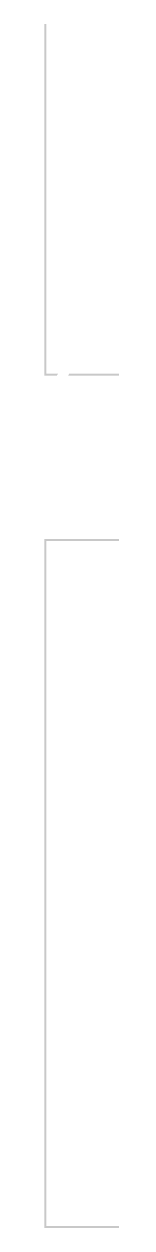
# Model space of a CAD drawing. Header units: millimetres. Extents: x -3817 to 677485, y -22715 to 103890.
# Drawn here: x 75532 to 75808, y 36453 to 41383 of the extents above; entities that cross this region are included whole.
import ezdxf

# ---------------------------------------------------------------- set-up
doc = ezdxf.new("R2010")
doc.units = ezdxf.units.MM
doc.layers.add('PDF _Сплошная заливка', color=7, linetype='Continuous', true_color=0xffffff)

msp = doc.modelspace()

# ---------------------------------------------------------------- hatches: boundary and pattern name
at = {"layer": 'PDF _Сплошная заливка', "transparency": 33554559}
for points in [[(75531.9, 39951.2), (75539.9, 39951.2), (75539.9, 41382.6), (75531.9, 41382.6), (75531.9, 40450.3)], [(75531.9, 36460.6), (75539.9, 36460.6), (75539.9, 39273.2), (75531.9, 39273.2), (75531.9, 36650.4)], [(77260.8, 39265.2), (77260.8, 39273.2), (75539.9, 39273.2), (75539.9, 39265.2), (76680.6, 39265.2)], [(76091.3, 36452.6), (76091.3, 36460.6), (75531.9, 36460.6), (75531.9, 36452.6), (75938.4, 36452.6)]]:
    msp.add_hatch(color=1, dxfattribs=at).paths.add_polyline_path(points)
h = msp.add_hatch(color=1, dxfattribs=at)
h.paths.add_polyline_path([(77104.8, 39943.2), (77104.8, 39951.2), (75634.3, 39951.2), (75629.7, 39943.2), (76680.6, 39943.2)], flags=0)
h.paths.add_polyline_path([(75531.9, 39943.2), (75583.5, 39943.2), (75588.1, 39951.2), (75531.9, 39951.2)], flags=0)

doc.saveas('drawing.dxf')
